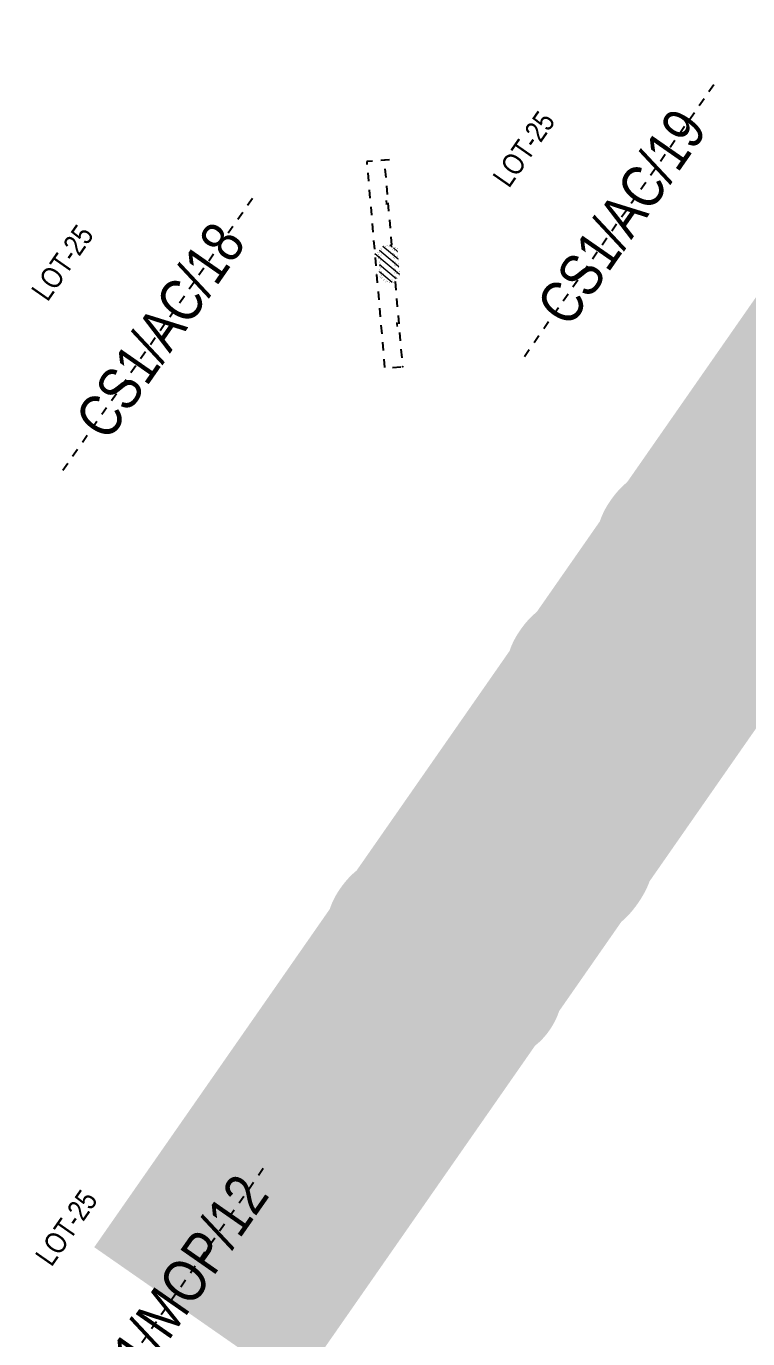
# Model space of a CAD drawing. Extents: x 218857 to 219044, y 632203 to 632441.
# Drawn here: x 218872.72 to 218881.2, y 632234.64 to 632250.09 of the extents above; entities that cross this region are included whole.
import ezdxf
from ezdxf.enums import TextEntityAlignment as Align

# ---------------------------------------------------------------- set-up
doc = ezdxf.new("R2018")
doc.units = 0
doc.header["$MEASUREMENT"] = 0
doc.linetypes.add('TRAZOS', pattern=[19.049999999999997, 12.7, -6.35])
doc.layers.get('0').update_dxf_attribs({"color": 4})
doc.layers.get('Defpoints').update_dxf_attribs({"color": 3, "lineweight": 30})
doc.layers.add('PC_T7200_002_SG-GRAL-HIDDEN DATA', color=150, linetype='TRAZOS', true_color=0x007fff, plot=False)
for name, color, linetype, true_color in [('PC_T7200_520_SG-LOT 25-SIGNALS', 1, 'Continuous', 0xff0000), ('PC_T7200_522_SG-LOT 25-AXLE COUNTER', 7, 'Continuous', 0xff0002), ('PC_T7200_523_SG-LOT 25-POINT MACHINE', 7, 'Continuous', 0xff0003), ('PC_T7200_536_SG-LOT 25-BEACON BTZP-5252 PASIVAS', 7, 'Continuous', 0x0000fa)]:
    doc.layers.add(name, color=color, linetype=linetype, true_color=true_color)
doc.styles.add('ARIAL NARROW', font='ARIALN.TTF')
doc.styles.get("Standard").update_dxf_attribs({"font": 'arial.ttf'})
doc.dimstyles.new('1-10', dxfattribs={"dimscale": 10, "dimtxt": 0.0018, "dimasz": 0.001, "dimexe": 0.0005, "dimexo": 0.0005, "dimgap": 0.0008, "dimtad": 1, "dimzin": 1, "dimtxsty": 'ARIAL NARROW', "dimblk": 'ARCHTICK', "dimcen": 0.0015, "dimdle": 0.0005, "dimclrd": 256, "dimclre": 256, "dimclrt": 256, "dimazin": 0, "dimtfac": 1, "dimtmove": 0, "dimatfit": 3, "dimfxl": 0.004, "dimfxlon": 1, "dimtfill": 2, "dimtfillclr": 255, "dimlwd": -1, "dimlwe": -1, "dimarcsym": 0})

# ---------------------------------------------------------------- blocks, each defined once
blk = doc.blocks.new('_ArchTick')
at = {"color": 0, "linetype": 'ByBlock', "const_width": 0.15}
blk.add_lwpolyline([(-0.5, -0.5), (0.5, 0.5)], dxfattribs=at)
blk = doc.blocks.new('*D9')
at = {"layer": 'Defpoints', "color": 0, "linetype": 'TRAZOS', "ltscale": 0.005, "transparency": 16777216}
for p in [(-1.220024815875804, 0.05799999999999272), (-1.220024815875804, 0.05799999999999272), (-0.2200000000011642, 0.05799999999999272)]:
    blk.add_point(p, dxfattribs=at)
at = {"layer": 'PC_T7200_002_SG-GRAL-HIDDEN DATA', "ltscale": 0.005, "transparency": 16777216}
for p, q in [((-0.2150000000011641, 0.05799999999999272), (-1.225024815875804, 0.05799999999999272)), ((-1.220024815875804, 0.05799999999999273), (-1.220024815875804, 0.06299999999999273)), ((-0.2200000000011642, 0.05799999999999273), (-0.2200000000011642, 0.06299999999999273))]:
    blk.add_line(p, q, dxfattribs=at)
at = {"layer": 'PC_T7200_002_SG-GRAL-HIDDEN DATA', "linetype": 'TRAZOS', "ltscale": 0.005, "transparency": 16777216, "xscale": 0.01, "yscale": 0.01, "zscale": 0.01, "rotation": 180}
blk.add_blockref('_ArchTick', (-1.220024815875804, 0.05799999999999272), dxfattribs=at)
at = {"layer": 'PC_T7200_002_SG-GRAL-HIDDEN DATA', "linetype": 'TRAZOS', "ltscale": 0.005, "transparency": 16777216, "xscale": 0.01, "yscale": 0.01, "zscale": 0.01}
blk.add_blockref('_ArchTick', (-0.2200000000011642, 0.05799999999999272), dxfattribs=at)
at = {"layer": 'PC_T7200_002_SG-GRAL-HIDDEN DATA', "linetype": 'TRAZOS', "ltscale": 0.005, "transparency": 16777216, "insert": (-0.7200124079384841, 0.07681718963164347), "char_height": 0.018, "attachment_point": 5, "style": 'ARIAL NARROW', "bg_fill": 1, "box_fill_scale": 1.1, "bg_fill_color": 255, "bg_fill_transparency": 0}
blk.add_mtext('1,00', dxfattribs=at)
blk = doc.blocks.new('*D10')
at = {"layer": 'Defpoints', "color": 0, "linetype": 'TRAZOS', "ltscale": 0.005, "transparency": 16777216}
for p in [(0.2200000000011642, 0.05799999999999272), (1.219975184124195, 0.05799999999999107), (1.219975184124195, 0.05799999999999107)]:
    blk.add_point(p, dxfattribs=at)
at = {"layer": 'PC_T7200_002_SG-GRAL-HIDDEN DATA', "ltscale": 0.005, "transparency": 16777216}
for p, q in [((0.2150000000011641, 0.05799999999999107), (1.224975184124195, 0.05799999999999107)), ((0.2200000000011642, 0.05799999999999438), (0.2200000000011642, 0.06299999999999438)), ((1.219975184124195, 0.05799999999999107), (1.219975184124195, 0.06299999999999106))]:
    blk.add_line(p, q, dxfattribs=at)
at = {"layer": 'PC_T7200_002_SG-GRAL-HIDDEN DATA', "linetype": 'TRAZOS', "ltscale": 0.005, "transparency": 16777216, "xscale": 0.01, "yscale": 0.01, "zscale": 0.01, "rotation": 180}
blk.add_blockref('_ArchTick', (0.2200000000011642, 0.05799999999999107), dxfattribs=at)
at = {"layer": 'PC_T7200_002_SG-GRAL-HIDDEN DATA', "linetype": 'TRAZOS', "ltscale": 0.005, "transparency": 16777216, "xscale": 0.01, "yscale": 0.01, "zscale": 0.01}
blk.add_blockref('_ArchTick', (1.219975184124195, 0.05799999999999107), dxfattribs=at)
at = {"layer": 'PC_T7200_002_SG-GRAL-HIDDEN DATA', "linetype": 'TRAZOS', "ltscale": 0.005, "transparency": 16777216, "insert": (0.7199875920626797, 0.07681718963164182), "char_height": 0.018, "attachment_point": 5, "style": 'ARIAL NARROW', "bg_fill": 1, "box_fill_scale": 1.1, "bg_fill_color": 255, "bg_fill_transparency": 0}
blk.add_mtext('1,00', dxfattribs=at)
blk = doc.blocks.new('*U134')
at = {"layer": 'PC_T7200_002_SG-GRAL-HIDDEN DATA', "linetype": 'TRAZOS', "ltscale": 0.005}
blk.add_line((-1.031995063019003, -1.310389867426055), (0.3305989084648955, -5.071152777910537), dxfattribs=at)
at = {"style": 'ARIAL NARROW'}
for tag, height, flags, p in [('AT016', 0.25, 9, (2.939984332991274, -1.998542621179157)), ('AT015', 0.25, 9, (2.563908041942825, -2.134802018327547)), ('AT008', 0.25, 9, (2.187831750894377, -2.271061415475936)), ('AT004', 0.25, 9, (1.811755459845929, -2.407320812624326)), ('AT000', 0.25, 8, (1.435679168797479, -2.543580209772716)), ('AT001', 0.4999999999999999, 8, (-0.3506980772929152, -3.190771322624519)), ('AT003', 0.25, 8, (1.059602877749032, -2.679839606921105)), ('GIS01', 0.25, 9, (-1.008831586611839, -3.429225267677979)), ('GIS02', 0.25, 9, (-1.384907877660288, -3.565484664826369)), ('GIS03', 0.25, 9, (-1.760984168708736, -3.701744061974759)), ('GIS04', 0.25, 9, (-2.137060459757184, -3.838003459123148)), ('GIS05', 0.25, 9, (-2.513136750805633, -3.974262856271538)), ('GIS06', 0.25, 9, (-2.889213041854081, -4.110522253419928)), ('GIS08', 0.25, 9, (-3.641365623950977, -4.383041047716709)), ('GIS07', 0.25, 9, (-3.265289332902529, -4.246781650568316)), ('GIS09', 0.25, 9, (-4.017441914999426, -4.519300444865099)), ('GIS10', 0.25, 9, (-4.393518206047874, -4.655559842013487))]:
    blk.add_attdef(tag, text='', height=height, rotation=289.9163886757749, dxfattribs=dict(at, flags=flags)).set_placement(p, align=Align.MIDDLE_CENTER)
at = {"lineweight": 30, "flags": 26}
for tag, p in [('X=INSERTIONPOINT', (0.6835265867005834, -2.816099004069496)), ('Y=INSERTIONPOINT', (0.3074354320577304, -2.952317377658614))]:
    blk.add_attdef(tag, text='', height=0.25, rotation=289.9163886757749, dxfattribs=at).set_placement(p, align=Align.MIDDLE_CENTER)
at = {"style": 'ARIAL NARROW', "flags": 9}
for tag, rotation, p in [('AT006', 289.9163886757749, (0.6712474013358698, -6.011343505531659)), ('AT005', 289.9163886757749, (1.693192879948794, -8.831915688395023)), ('AT007', 244.9163886757748, (2.643053168114181, -11.45353255786075))]:
    blk.add_attdef(tag, text='', height=0.25, rotation=rotation, dxfattribs=at).set_placement(p, align=Align.MIDDLE_LEFT)
blk = doc.blocks.new('*U141')
at = {"lineweight": 30, "flags": 45}
for tag, p in [('X=INSERTIONPOINT', (-3.484022035168203, 0.2183608216447444)), ('Y=INSERTIONPOINT', (-3.190436965587238, -0.05331510095264091))]:
    blk.add_attdef(tag, text='', height=0.25, rotation=47.21963593892862, dxfattribs=at).set_placement(p, align=Align.MIDDLE_CENTER)
at = {"style": 'ARIAL NARROW', "flags": 9}
for tag, rotation, p in [('AT007', 2.219635938928572, (2.952725784161363, 5.554619708897921)), ('AT005', 47.21963593892862, (1.058880841893481, 3.508046741240207)), ('AT006', 47.21963593892862, (-0.9786885775868974, 1.306158719382971))]:
    blk.add_attdef(tag, text='', height=0.25, rotation=rotation, dxfattribs=at).set_placement(p, align=Align.MIDDLE_LEFT)
at = {"style": 'ARIAL NARROW'}
for tag, height, flags, p in [('AT008', 0.25, 9, (-4.658362313492065, 1.30506451203428)), ('AT004', 0.25, 9, (-4.364777243911098, 1.033388589436896)), ('AT000', 0.25, 8, (-4.071192174330134, 0.7617126668395131)), ('AT003', 0.25, 8, (-3.777607104749168, 0.4900367442421278)), ('AT001', 0.5, 8, (-2.676663093820568, -0.5287479654980785)), ('GIS01', 0.25, 9, (-2.162889222053859, -1.004180830043485)), ('GIS02', 0.25, 9, (-1.869304152472895, -1.275856752640868)), ('GIS03', 0.25, 9, (-1.575719082891929, -1.547532675238253)), ('GIS04', 0.25, 9, (-1.282134013310963, -1.819208597835636)), ('GIS05', 0.25, 9, (-0.9885489437299979, -2.09088452043302)), ('GIS06', 0.25, 9, (-0.6949638741490327, -2.362560443030405)), ('GIS07', 0.25, 9, (-0.4013788045680684, -2.634236365627789)), ('GIS08', 0.25, 9, (-0.1077937349871005, -2.905912288225174)), ('GIS09', 0.25, 9, (0.1857913345938638, -3.177588210822556)), ('GIS10', 0.25, 9, (0.4793764041748299, -3.449264133419942))]:
    blk.add_attdef(tag, text='', height=height, rotation=47.21963593892862, dxfattribs=dict(at, flags=flags)).set_placement(p, align=Align.MIDDLE_CENTER)
blk = doc.blocks.new('*U138')
at = {"lineweight": 30, "flags": 29}
for tag, p in [('X=INSERTIONPOINT', (0.8245085260315608, 1.728314972857893)), ('Y=INSERTIONPOINT', (1.214153973537469, 1.818738571225682))]:
    blk.add_attdef(tag, text='', height=0.2499999999999999, rotation=103.0714086595225, dxfattribs=at).set_placement(p, align=Align.MIDDLE_CENTER)
at = {"style": 'ARIAL NARROW', "flags": 9}
for tag, rotation, p in [('AT007', 58.07140865952248, (-0.1890207277489444, 10.51510968260027)), ('AT005', 103.0714086595226, (0.4416158270761225, 7.798971410527347)), ('AT006', 103.0714086595226, (1.120111584695684, 4.876704566638471))]:
    blk.add_attdef(tag, text='', height=0.2499999999999999, rotation=rotation, dxfattribs=at).set_placement(p, align=Align.MIDDLE_LEFT)
at = {"style": 'ARIAL NARROW'}
for tag, height, flags, p in [('GIS10', 0.2499999999999999, 9, (5.987189818555969, 2.926948308670964)), ('GIS08', 0.2499999999999999, 9, (5.207918660185602, 2.746016106639082)), ('GIS09', 0.2499999999999999, 9, (5.597554239370783, 2.836482207655022)), ('GIS06', 0.2499999999999999, 9, (4.428647501815233, 2.565083904607199)), ('GIS07', 0.2499999999999999, 9, (4.818283081000416, 2.65555000562314)), ('AT001', 0.4999999999999999, 8, (1.798607342315245, 1.954437722749594)), ('GIS04', 0.2499999999999999, 9, (3.649376343444867, 2.384151702575315)), ('GIS05', 0.2499999999999999, 9, (4.039011922630049, 2.474617803591257)), ('GIS03', 0.2499999999999999, 9, (3.259740764259683, 2.293685601559375)), ('GIS01', 0.2499999999999999, 9, (2.480469605889316, 2.112753399527492)), ('GIS02', 0.2499999999999999, 9, (2.870105185074499, 2.203219500543433)), ('AT003', 0.2499999999999999, 8, (0.4348729468463779, 1.637848871841951)), ('AT004', 0.2499999999999999, 9, (-0.3443982115239886, 1.456916669810068)), ('AT000', 0.2499999999999999, 8, (0.04523736766119346, 1.54738277082601)), ('AT008', 0.2499999999999999, 9, (-0.7340337907091726, 1.366450568794127)), ('AT018', 0.2499999999999999, 9, (-1.123669369894357, 1.275984467778186))]:
    blk.add_attdef(tag, text='', height=height, rotation=103.0714086595226, dxfattribs=dict(at, flags=flags)).set_placement(p, align=Align.MIDDLE_CENTER)
blk = doc.blocks.new('*U76')
at = {"lineweight": 30, "flags": 55}
for tag, p in [('Y=INSERTIONPOINT', (-0.1910063282195584, -4.547626534964333)), ('X=INSERTIONPOINT', (-0.4885008382748839, -4.815015798755535))]:
    blk.add_attdef(tag, text='', height=0.25, rotation=131.9555813122571, dxfattribs=at).set_placement(p, align=Align.MIDDLE_CENTER)
at = {"style": 'ARIAL NARROW', "flags": 9}
for tag, rotation, p in [('AT007', 86.95558131225701, (-5.620322968996668, 2.389108328302497)), ('AT005', 131.9555813122571, (-3.756134003299726, 0.3154861164532203)), ('AT006', 131.9555813122571, (-1.750471161605705, -1.915503925086155))]:
    blk.add_attdef(tag, text='', height=0.25, rotation=rotation, dxfattribs=at).set_placement(p, align=Align.MIDDLE_LEFT)
at = {"style": 'ARIAL NARROW'}
for tag, height, flags, p in [('GIS10', 0.25, 9, (3.452944072961421, -1.271710560197432)), ('GIS09', 0.25, 9, (3.155478734089505, -1.539132272423301)), ('GIS08', 0.25, 9, (2.858013395217588, -1.806553984649171)), ('GIS07', 0.25, 9, (2.560548056345671, -2.073975696875041)), ('GIS06', 0.25, 9, (2.263082717473754, -2.341397409100911)), ('GIS05', 0.25, 9, (1.965617378601837, -2.60881912132678)), ('GIS04', 0.25, 9, (1.66815203972992, -2.87624083355265)), ('GIS03', 0.25, 9, (1.370686700858004, -3.143662545778519)), ('GIS02', 0.25, 9, (1.073221361986087, -3.411084258004389)), ('AT001', 0.4999999999999996, 8, (0.2551916802507503, -4.146493966283822)), ('GIS01', 0.25, 9, (0.7757560231141709, -3.678505970230258)), ('AT003', 0.25, 8, (-0.7859661771468001, -5.082437510981405)), ('AT000', 0.25, 8, (-1.083431516018717, -5.349859223207274)), ('AT004', 0.25, 9, (-1.380896854890633, -5.617280935433143)), ('AT008', 0.25, 9, (-1.67836219376255, -5.884702647659013)), ('AT018', 0.25, 9, (-1.975827532634467, -6.152124359884882))]:
    blk.add_attdef(tag, text='', height=height, rotation=131.9555813122571, dxfattribs=dict(at, flags=flags)).set_placement(p, align=Align.MIDDLE_CENTER)
blk = doc.blocks.new('*U163')
at = {"lineweight": 13, "style": 'ARIAL NARROW'}
for tag, flags, p in [('AT023', 9, (0.1269174867285567, 4.715087185631331)), ('AT008', 9, (0.1269174867285567, 4.315087185631331)), ('AT004', 9, (0.1269174867285567, 3.915087185631331)), ('AT000', 8, (0.1269174867285567, 3.515087185631331)), ('AT003', 8, (0.1269174867285567, 3.115087185631332)), ('GIS01', 9, (0.126873853497484, 0.9150871856313325)), ('GIS02', 9, (0.126873853497484, 0.5150871856313326)), ('GIS03', 9, (0.126873853497484, 0.1150871856313327)), ('GIS04', 9, (0.126873853497484, -0.2849128143686672)), ('GIS05', 9, (0.126873853497484, -0.6849128143686674)), ('GIS06', 9, (0.126873853497484, -1.084912814368667)), ('GIS07', 9, (0.126873853497484, -1.484912814368668)), ('GIS08', 9, (0.126873853497484, -1.884912814368667)), ('GIS09', 9, (0.126873853497484, -2.284912814368667)), ('GIS10', 9, (0.126873853497484, -2.684912814368668))]:
    blk.add_attdef(tag, text='', height=0.25, dxfattribs=dict(at, flags=flags)).set_placement(p, align=Align.MIDDLE_CENTER)
at = {"lineweight": 13, "flags": 104}
for tag, p in [('X=INSERTIONPOINT', (0.1269174867285567, 2.715087185631332)), ('Y=INSERTIONPOINT', (0.126873853497484, 2.315087185631332))]:
    blk.add_attdef(tag, text='', height=0.25, dxfattribs=at).set_placement(p, align=Align.MIDDLE_CENTER)
at = {"lineweight": 13, "style": 'ARIAL NARROW', "flags": 8}
blk.add_attdef('AT001', text='', height=0.4999999999999982, rotation=359.9999999933299, dxfattribs=at).set_placement((0.1268738526825768, 1.615087185427606), align=Align.MIDDLE_CENTER)
at = {"lineweight": 13, "style": 'ARIAL NARROW', "flags": 9}
for tag, p in [('AT006', (3.126873853497484, 1.615087185631332)), ('AT005', (6.126873853497484, 1.615087185631332))]:
    blk.add_attdef(tag, text='', height=0.25, dxfattribs=at).set_placement(p, align=Align.MIDDLE_LEFT)
blk.add_attdef('AT007', text='', height=0.25, rotation=314.9999999999999, dxfattribs=at).set_placement((8.915262201145802, 1.615087185631332), align=Align.MIDDLE_LEFT)
blk = doc.blocks.new('PC_T7200_(CAFS)_P1')
at = {"lineweight": 0}
h = blk.add_hatch(dxfattribs=at)
h.set_pattern_fill('ANSI31', color=256, scale=0.02)
h.set_pattern_definition([(45, (0, 0), (-0.04490128060534577, 0.04490128060534577), [])])
edge = h.paths.add_edge_path()
edge.add_line((-0.2200000000011642, 0.05799999999999272), (-0.2200000000011642, 0.150749987067627))
edge.add_arc((-0.2000747624312768, 0.1507499870918174), 0.01992523756988734, 134.8360176547205, 180.0000000695605, ccw=False)
edge.add_line((-0.214123651443515, 0.1648795238760954), (-0.1594869286345784, 0.2192043941067254))
edge.add_arc((-0.1454380397448777, 0.2050748573540543), 0.01992523746107528, 89.99999988377391, 134.8360174689338, ccw=False)
edge.add_line((-0.1454380397044588, 0.2250000948151296), (-0.1398878562322352, 0.2250000000530576))
edge.add_line((-0.1398878562322352, 0.2250000000530576), (-0.139999999984866, 0.2679999999999723))
edge.add_line((-0.139999999984866, 0.2679999999999723), (-0.0801121438271366, 0.2679999999999723))
edge.add_line((-0.0801121438271366, 0.2679999999999723), (-0.0801121438271366, 0.2250000000530576))
edge.add_line((-0.0801121438271366, 0.2250000000530576), (0.08011214373982511, 0.2250000000530576))
edge.add_line((0.08011214373982511, 0.2250000000530576), (0.07999999998719431, 0.2679999999999723))
edge.add_line((0.07999999998719431, 0.2679999999999723), (0.1398878561449237, 0.2679999999999723))
edge.add_line((0.1398878561449237, 0.2679999999999723), (0.1398878561449237, 0.2250000000530576))
edge.add_line((0.1398878561449237, 0.2250000000530576), (0.1454380397044588, 0.2250000948151296))
edge.add_arc((0.1454380397303258, 0.2050748573893285), 0.01992523742580116, 45.16398248922161, 90.0000000743816, ccw=False)
edge.add_line((0.1594869286054745, 0.2192043941067254), (0.214123651443515, 0.1648795237596801))
edge.add_arc((0.2000747625712357, 0.1507499870336098), 0.01992523742992847, 9.78178036348254e-08, 45.163982512657924, ccw=False)
edge.add_line((0.2200000000011642, 0.150749987067627), (0.2200000000011642, 0.05799999999999272))
edge.add_line((0.2200000000011642, 0.05799999999999272), (0.1806871313310694, 0.05799999999999272))
edge.add_line((0.1806871313310694, 0.05799999999999272), (0.1806871313310694, 0))
edge.add_line((0.1806871313310694, 0), (-0.1806871313310694, 0))
edge.add_line((-0.1806871313310694, 0), (-0.1806871313310694, 0.05799999999999272))
edge.add_line((-0.1806871313310694, 0.05799999999999272), (-0.2200000000011642, 0.05799999999999272))
at = {"const_width": 0.001, "flags": 128}
for points in [[(-0.2200000000011642, 0.05799999999999272), (-0.2200000000011642, 0.150749987067627, -0.1996562915409382), (-0.214123651443515, 0.1648795238760954), (-0.1594869286345784, 0.2192043941067254, -0.1981686549439758), (-0.1454380397044588, 0.2250000948151296), (-0.1398878562322352, 0.2250000000530576), (-0.139999999984866, 0.2679999999999723), (-0.0801121438271366, 0.2679999999999723), (-0.0801121438271366, 0.2250000000530576), (0.08011214373982511, 0.2250000000530576), (0.07999999998719431, 0.2679999999999723), (0.1398878561449237, 0.2679999999999723), (0.1398878561449237, 0.2250000000530576), (0.1454380397044588, 0.2250000948151296, -0.1981686549439758), (0.1594869286054745, 0.2192043941067254), (0.214123651443515, 0.1648795237596801, -0.1996562915409381), (0.2200000000011642, 0.150749987067627), (0.2200000000011642, 0.05799999999999272), (0.1806871313310694, 0.05799999999999272), (0.1806871313310694, 0), (-0.1806871313310694, 0), (-0.1806871313310694, 0.05799999999999272)], [(-0.1135330315055325, 0.1938041272520742, 1), (-0.1045330315055326, 0.1938041272520742, 1)], [(0.1035215124529787, 0.1938041272520742, 1), (0.1125215124529786, 0.1938041272520742, 1)], [(-0.1949559752729255, 0.09139999999999998, 1), (-0.1859559752729256, 0.09139999999999998, 1)], [(0.1839329371969216, 0.09139999999999998, 1), (0.1929329371969215, 0.09139999999999998, 1)]]:
    blk.add_lwpolyline(points, format="xyb", close=True, dxfattribs=at)
blk.add_lwpolyline([(-0.206204032379901, 0.05799999999999272), (-0.206204032379901, 0.1450123670110202, -0.1996562915409382), (-0.2003276838222519, 0.1591419037030732), (-0.1537955675448757, 0.2054084264272547, -0.1981686549439758), (-0.1397466786147561, 0.2112041272520742), (0.1397466785856523, 0.2112041272520742, -0.1981686549439758), (0.1537955675157718, 0.2054084264272547), (0.2003276838222519, 0.1591419037030732, -0.1996562915409382), (0.2062040323507972, 0.1450123670110202), (0.2062040323507972, 0.05799999999999272)], format="xyb", dxfattribs=at)
for points in [[(-0.1398878562322352, 0.2250000000530576), (-0.0801121438271366, 0.2250000000530576)], [(0.1398878561449237, 0.2250000000530576), (0.08011214373982511, 0.2250000000530576)], [(0.1806871313310694, 0.05203820171300322), (-0.1806871313310694, 0.05203820171300322)], [(-0.1806871313310694, 0.03730017109774053), (0.1806871313310694, 0.03730017109774053)]]:
    blk.add_lwpolyline(points, dxfattribs=at)
at = {"layer": 'PC_T7200_002_SG-GRAL-HIDDEN DATA', "linetype": 'TRAZOS', "ltscale": 0.005, "flags": 128}
blk.add_lwpolyline([(1.219975184124195, 0), (1.219975184124196, 0.2679999999999723), (-1.220024815875804, 0.2679999999999723), (-1.220024815875804, 0)], dxfattribs=at)
at = {"layer": 'PC_T7200_002_SG-GRAL-HIDDEN DATA', "linetype": 'TRAZOS', "ltscale": 0.005}
for base, p1, p2, picture, middle in [((-1.220024815875804, 0.05799999999999272), (-0.2200000000011642, 0.05799999999999272), (-1.220024815875804, 0.05799999999999272), '*D9', (-0.7200124079384841, 0.07681718963164347)), ((1.219975184124195, 0.05799999999999107), (0.2200000000011642, 0.05799999999999272), (1.219975184124195, 0.05799999999999107), '*D10', (0.7199875920626797, 0.07681718963164182))]:
    dim = blk.add_linear_dim(base=base, p1=p1, p2=p2, dimstyle='1-10', dxfattribs=at)
    dim.commit()
    dim.dimension.update_dxf_attribs({"geometry": picture, "text_midpoint": middle})
blk = doc.blocks.new('*U47')
at = {"layer": 'PC_T7200_002_SG-GRAL-HIDDEN DATA', "linetype": 'TRAZOS', "ltscale": 0.005}
blk.add_line((-1.224265140474894, -1.380149301254233), (1.848427564979734, -3.941117777797029), dxfattribs=at)
at = {"color": 0}
blk.add_blockref('PC_T7200_(CAFS)_P1', (0, 0), dxfattribs=at)
at = {"style": 'ARIAL NARROW'}
for tag, height, flags, p in [('AT018', 0.25, 9, (2.232841087537224, -0.3561419462669876)), ('AT008', 0.25, 9, (1.976744239882944, -0.6634112168124503)), ('AT004', 0.25, 9, (1.720647392228665, -0.9706804873579131)), ('AT000', 0.25, 8, (1.464550544574386, -1.277949757903375)), ('AT003', 0.25, 8, (1.208453696920106, -1.585219028448838)), ('AT001', 0.5, 8, (0.3120812122524205, -2.660633539525631)), ('GIS01', 0.25, 9, (-0.1360882711425689, -3.198354762980191)), ('GIS02', 0.25, 9, (-0.3921851187968479, -3.505624033525653)), ('GIS03', 0.25, 9, (-0.6482819664511279, -3.812893304071117)), ('GIS04', 0.25, 9, (-0.9043788141054074, -4.120162574616579)), ('GIS05', 0.25, 9, (-1.160475661759687, -4.427431845162041)), ('GIS06', 0.25, 9, (-1.416572509413966, -4.734701115707504)), ('GIS07', 0.25, 9, (-1.672669357068246, -5.041970386252967)), ('GIS08', 0.25, 9, (-1.928766204722526, -5.34923965679843)), ('GIS09', 0.25, 9, (-2.184863052376806, -5.656508927343893)), ('GIS10', 0.25, 9, (-2.440959900031085, -5.963778197889356))]:
    blk.add_attdef(tag, text='', height=height, rotation=320.1901239168099, dxfattribs=dict(at, flags=flags)).set_placement(p, align=Align.MIDDLE_CENTER)
at = {"lineweight": 30, "flags": 55}
for tag, p in [('X=INSERTIONPOINT', (0.9523568492658268, -1.892488298994301)), ('Y=INSERTIONPOINT', (0.696226483733839, -2.199729633707437))]:
    blk.add_attdef(tag, text='', height=0.25, rotation=320.1901239168099, dxfattribs=at).set_placement(p, align=Align.MIDDLE_CENTER)
at = {"style": 'ARIAL NARROW', "flags": 9}
for tag, rotation, p in [('AT006', 320.1901239168099, (2.616600741343391, -4.581359896932729)), ('AT005', 320.1901239168099, (4.921120270434361, -6.502086254339825)), ('AT007', 275.1901239168098, (7.063085404382777, -8.287329919011473))]:
    blk.add_attdef(tag, text='', height=0.25, rotation=rotation, dxfattribs=at).set_placement(p, align=Align.MIDDLE_LEFT)
blk = doc.blocks.new('*U135')
at = {"layer": 'PC_T7200_002_SG-GRAL-HIDDEN DATA', "linetype": 'TRAZOS', "ltscale": 0.005}
blk.add_line((-0.8218902581703836, -1.013178318808799), (1.446052682675223, -4.308088760242464), dxfattribs=at)
at = {"color": 0}
blk.add_blockref('PC_T7200_(CAFS)_P1', (0, 0), dxfattribs=at)
at = {"style": 'ARIAL NARROW'}
for tag, height, flags, p in [('AT018', 0.25, 9, (2.783288782747267, -0.9597122757885901)), ('AT008', 0.25, 9, (2.4537977386039, -1.186506569873151)), ('AT004', 0.25, 9, (2.124306694460534, -1.413300863957712)), ('AT000', 0.25, 8, (1.794815650317168, -1.640095158042272)), ('AT003', 0.25, 8, (1.465324606173801, -1.866889452126832)), ('AT001', 0.5, 8, (0.3120812122524205, -2.660633539525631)), ('GIS01', 0.25, 9, (-0.2645281149984708, -3.057523554173612)), ('GIS02', 0.25, 9, (-0.5940191591418366, -3.284317848258172)), ('GIS03', 0.25, 9, (-0.923510203285204, -3.511112142342735)), ('GIS04', 0.25, 9, (-1.253001247428569, -3.737906436427294)), ('GIS05', 0.25, 9, (-1.582492291571936, -3.964700730511855)), ('GIS06', 0.25, 9, (-1.911983335715302, -4.191495024596415)), ('GIS07', 0.25, 9, (-2.24147437985867, -4.418289318680976)), ('GIS08', 0.25, 9, (-2.570965424002036, -4.645083612765537)), ('GIS09', 0.25, 9, (-2.900456468145403, -4.871877906850099)), ('GIS10', 0.25, 9, (-3.229947512288769, -5.098672200934658))]:
    blk.add_attdef(tag, text='', height=height, rotation=304.5402982409086, dxfattribs=dict(at, flags=flags)).set_placement(p, align=Align.MIDDLE_CENTER)
at = {"lineweight": 30, "flags": 59}
for tag, p in [('X=INSERTIONPOINT', (1.135833562030435, -2.093683746211393)), ('Y=INSERTIONPOINT', (0.8063177784674695, -2.32044209839879))]:
    blk.add_attdef(tag, text='', height=0.25, rotation=304.5402982409086, dxfattribs=at).set_placement(p, align=Align.MIDDLE_CENTER)
at = {"style": 'ARIAL NARROW', "flags": 9}
for tag, rotation, p in [('AT006', 304.5402982409086, (2.013038417886625, -5.13181637060088)), ('AT005', 304.5402982409086, (3.713995623520831, -7.602999201676129)), ('AT007', 259.5402982409085, (5.294972040867118, -9.89987167203573))]:
    blk.add_attdef(tag, text='', height=0.25, rotation=rotation, dxfattribs=at).set_placement(p, align=Align.MIDDLE_LEFT)

msp = doc.modelspace()

# ---------------------------------------------------------------- block references
at = {"layer": 'PC_T7200_520_SG-LOT 25-SIGNALS'}
ref = msp.add_blockref('*U141', (218867.9149999996, 632246.404, 788.933), dxfattribs=dict(at, rotation=7.931885816652751))
lines = msp.add_mtext('Y=632246.404', dxfattribs={"layer": '0', "insert": (218864.7624437755, 632245.9109282148, 788.933), "char_height": 2.5, "attachment_point": 1, "rotation": 55.151521755765415, "bg_fill": 1, "box_fill_scale": 1, "bg_fill_color": 7, "bg_fill_true_color": 16777215, "bg_fill_transparency": 0})
ref.add_attrib('Y=INSERTIONPOINT', '', (218864.7624437755, 632245.9109282148, 788.933), dxfattribs={"flags": 62}).embed_mtext(lines)
lines = msp.add_mtext('X=218867.915', dxfattribs={"layer": '0', "insert": (218864.4341773628, 632246.1394914716, 788.933), "char_height": 2.5, "attachment_point": 1, "rotation": 55.151521755765415, "bg_fill": 1, "box_fill_scale": 1, "bg_fill_color": 7, "bg_fill_true_color": 16777215, "bg_fill_transparency": 0})
ref.add_attrib('X=INSERTIONPOINT', '', (218864.4341773628, 632246.1394914716, 788.933), dxfattribs={"flags": 62}).embed_mtext(lines)
at = {"layer": 'PC_T7200_522_SG-LOT 25-AXLE COUNTER'}
ref = msp.add_blockref('*U76', (218867.9225830466, 632243.8823660905), dxfattribs=dict(at, rotation=283.1959404436007))
lines = msp.add_mtext('Y=632243.882', dxfattribs={"layer": '0', "insert": (218863.4514329435, 632243.0301881357), "char_height": 2.5, "attachment_point": 1, "rotation": 55.151521755765415, "bg_fill": 1, "box_fill_scale": 1, "bg_fill_color": 7, "bg_fill_true_color": 16777215, "bg_fill_transparency": 0})
ref.add_attrib('Y=INSERTIONPOINT', '', (218863.4514329435, 632243.0301881357), dxfattribs={"flags": 62}).embed_mtext(lines)
lines = msp.add_mtext('X=218867.923', dxfattribs={"layer": '0', "insert": (218863.1231914632, 632243.2587872008), "char_height": 2.5, "attachment_point": 1, "rotation": 55.151521755765415, "bg_fill": 1, "box_fill_scale": 1, "bg_fill_color": 7, "bg_fill_true_color": 16777215, "bg_fill_transparency": 0})
ref.add_attrib('X=INSERTIONPOINT', '', (218863.1231914632, 632243.2587872008), dxfattribs={"flags": 62}).embed_mtext(lines)
ref = msp.add_blockref('*U47', (218877.0932977123, 632247.3026548923), dxfattribs=dict(at, rotation=94.96139783831592))
ref.add_attrib('AT001', 'CS1/AC/19', dxfattribs={"layer": '0', "height": 0.5000000000000002, "rotation": 55.15152175344411, "style": 'ARIAL NARROW'}).set_placement((218879.7169721638, 632247.8436704959), align=Align.MIDDLE_CENTER)
ref.add_attrib('AT003', 'LOT-25', dxfattribs={"layer": '0', "height": 0.2500000000000001, "rotation": 55.15152175344411, "style": 'ARIAL NARROW'}).set_placement((218878.5680646518, 632248.6436777031), align=Align.MIDDLE_CENTER)
ref = msp.add_blockref('*U135', (218871.9095342402, 632245.2779104385), dxfattribs=dict(at, rotation=110.6112235148089))
ref.add_attrib('AT001', 'CS1/AC/18', dxfattribs={"layer": '0', "height": 0.4999999999999999, "rotation": 55.15152175392052, "style": 'ARIAL NARROW'}).set_placement((218874.2900018232, 632246.5066250509), align=Align.MIDDLE_CENTER)
ref.add_attrib('AT003', 'LOT-25', dxfattribs={"layer": '0', "height": 0.25, "rotation": 55.15152175392052, "style": 'ARIAL NARROW'}).set_placement((218873.1410943112, 632247.3066322578), align=Align.MIDDLE_CENTER)
ref = msp.add_blockref('*U138', (218877.9655855366, 632227.3298458015, 788.945), dxfattribs=dict(at, rotation=304.7805132174668))
lines = msp.add_mtext('Y=632227.33', dxfattribs={"layer": '0', "insert": (218880.1519892323, 632227.3700793929, 788.945), "char_height": 2.5, "attachment_point": 1, "rotation": 47.851921876846966, "bg_fill": 1, "box_fill_scale": 1, "bg_fill_color": 7, "bg_fill_true_color": 16777215, "bg_fill_transparency": 0})
ref.add_attrib('Y=INSERTIONPOINT', '', (218880.1519892323, 632227.3700793929, 788.945)).embed_mtext(lines)
lines = msp.add_mtext('X=218877.966', dxfattribs={"layer": '0', "insert": (218879.855453308, 632227.6385313395, 788.945), "char_height": 2.5, "attachment_point": 1, "rotation": 47.851921876846966, "bg_fill": 1, "box_fill_scale": 1, "bg_fill_color": 7, "bg_fill_true_color": 16777215, "bg_fill_transparency": 0})
ref.add_attrib('X=INSERTIONPOINT', '', (218879.855453308, 632227.6385313395, 788.945)).embed_mtext(lines)
at = {"layer": 'PC_T7200_523_SG-LOT 25-POINT MACHINE'}
ref = msp.add_blockref('*U134', (218871.6097128588, 632233.5386184013), dxfattribs=dict(at, rotation=125.23513307913))
lines = msp.add_mtext('Y=632233.539', dxfattribs={"layer": '0', "insert": (218873.8437702291, 632235.4930191048), "char_height": 2.5, "attachment_point": 1, "rotation": 55.15152175344411, "bg_fill": 1, "box_fill_scale": 1, "bg_fill_color": 7, "bg_fill_true_color": 16777215, "bg_fill_transparency": 0})
ref.add_attrib('Y=INSERTIONPOINT', '', (218873.8437702291, 632235.4930191048), dxfattribs={"flags": 52}).embed_mtext(lines)
lines = msp.add_mtext('X=218871.61', dxfattribs={"layer": '0', "insert": (218873.5155287486, 632235.7216181699), "char_height": 2.5, "attachment_point": 1, "rotation": 55.15152175344411, "bg_fill": 1, "box_fill_scale": 1, "bg_fill_color": 7, "bg_fill_true_color": 16777215, "bg_fill_transparency": 0})
ref.add_attrib('X=INSERTIONPOINT', '', (218873.5155287486, 632235.7216181699), dxfattribs={"flags": 52}).embed_mtext(lines)
ref.add_attrib('AT001', 'CS1/MOP/12', dxfattribs={"layer": '0', "height": 0.4999999999999999, "rotation": 55.15152175240254, "style": 'ARIAL NARROW'}).set_placement((218874.418236451, 632235.0930334055), align=Align.MIDDLE_CENTER)
ref.add_attrib('AT003', 'LOT-25', dxfattribs={"layer": '0', "height": 0.25, "rotation": 55.15152175240254, "style": 'ARIAL NARROW'}).set_placement((218873.1872623361, 632235.9501814264), align=Align.MIDDLE_CENTER)
at = {"layer": 'PC_T7200_536_SG-LOT 25-BEACON BTZP-5252 PASIVAS'}
ref = msp.add_blockref('*U163', (218870.241, 632258.791, 788.936), dxfattribs=dict(at, rotation=259.7930525769701))
lines = msp.add_mtext('X=218870.241', dxfattribs={"layer": '0', "insert": (218872.8906282678, 632258.1849665715, 788.936), "char_height": 2.5, "attachment_point": 1, "rotation": 259.7930525769701, "bg_fill": 1, "box_fill_scale": 1, "bg_fill_color": 7, "bg_fill_true_color": 16777215, "bg_fill_transparency": 0})
ref.add_attrib('X=INSERTIONPOINT', '', (218872.8906282678, 632258.1849665715, 788.936), dxfattribs={"flags": 54}).embed_mtext(lines)

doc.saveas('drawing.dxf')
